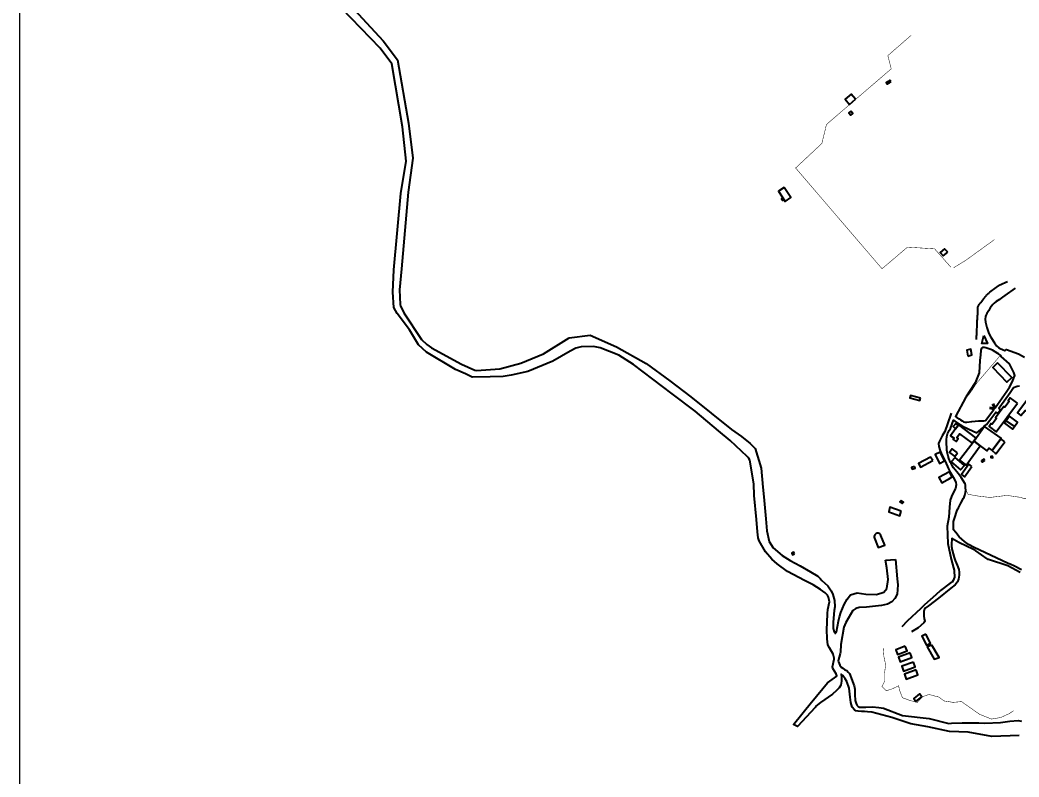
# Model space of a CAD drawing. Header units: metres. Extents: x 428 to 3974, y -4076 to 3914.
# Drawn here: x 987.943 to 988.83, y -369.816 to -369.145 of the extents above; entities that cross this region are included whole.
import ezdxf

# ---------------------------------------------------------------- set-up
doc = ezdxf.new("R2010")
doc.units = ezdxf.units.M
doc.header["$MEASUREMENT"] = 0
doc.linetypes.add('DASHED', pattern=[0.75, 0.5, -0.25])
for name, color, linetype, lineweight in [('C-BLDG', 253, 'Continuous', 5), ('C-FENC-AIRF-SECU', 253, 'DASHED', 0), ('C-ROAD-LAND', 253, 'Continuous', 9)]:
    doc.layers.add(name, color=color, linetype=linetype, lineweight=lineweight)

msp = doc.modelspace()

# ---------------------------------------------------------------- linework, layer by layer
msp.add_line((987.9434, -391.02223), (987.9434, -364.52776))
at = {"layer": 'C-BLDG', "lineweight": 40}
for points in [[(988.714, -369.20139), (988.7128, -369.19994), (988.71172, -369.20083), (988.71292, -369.20228)], [(988.71621, -369.19981), (988.71503, -369.19857), (988.71324, -369.20027), (988.71442, -369.20151)], [(988.6845, -369.21554), (988.68064, -369.21102), (988.67527, -369.21564), (988.67913, -369.22016)], [(988.68045, -369.22607), (988.6786, -369.22769), (988.6804, -369.22976), (988.68226, -369.22814)], [(988.62127, -369.29374), (988.61614, -369.29715), (988.62211, -369.30622), (988.62723, -369.3028)], [(988.61983, -369.30311), (988.61887, -369.30386), (988.62, -369.3055), (988.62095, -369.30475)], [(988.76634, -369.35117), (988.7636, -369.3481), (988.75951, -369.35149), (988.76225, -369.35456)], [(988.7841, -369.44329), (988.78761, -369.44228), (988.78673, -369.43704), (988.78328, -369.4381)], [(988.81059, -369.44936), (988.80641, -369.45339), (988.81888, -369.46629), (988.82311, -369.46222)], [(988.74219, -369.48045), (988.73344, -369.4781), (988.73279, -369.48016), (988.74154, -369.48251)], [(988.82823, -369.48514), (988.82188, -369.48035), (988.81993, -369.48295), (988.82082, -369.48361), (988.81695, -369.48869), (988.81606, -369.48803), (988.80869, -369.49801), (988.80958, -369.49867), (988.80585, -369.50371), (988.80496, -369.50305), (988.80298, -369.50566), (988.80933, -369.51045)], [(988.83647, -369.48271), (988.82814, -369.49354), (988.83134, -369.496), (988.83504, -369.49141), (988.83798, -369.49391), (988.83645, -369.49579), (988.8412, -369.49997), (988.84447, -369.49626), (988.84945, -369.50025), (988.8527, -369.49619)], [(988.82126, -369.49662), (988.81823, -369.50071), (988.82548, -369.50582), (988.82837, -369.50194)], [(988.77608, -369.5043), (988.77567, -369.50473), (988.77321, -369.50769), (988.76893, -369.51394), (988.77193, -369.51612), (988.77127, -369.51713), (988.77376, -369.51888), (988.77572, -369.51617), (988.77452, -369.51545), (988.77692, -369.5122), (988.78805, -369.52041), (988.79142, -369.51584)], [(988.77567, -369.50473), (988.77344, -369.50304), (988.77126, -369.50582), (988.77321, -369.50769)], [(988.81339, -369.51653), (988.81369, -369.51613), (988.79887, -369.50558), (988.78966, -369.51864), (988.79509, -369.52272), (988.80115, -369.52724), (988.80285, -369.52487), (988.80573, -369.52705)], [(988.81823, -369.50071), (988.81667, -369.50281), (988.82381, -369.5079), (988.82548, -369.50582)], [(988.79509, -369.52272), (988.78966, -369.51864), (988.77687, -369.5355), (988.7828, -369.53998)], [(988.81711, -369.51917), (988.81339, -369.51653), (988.80573, -369.52705), (988.80849, -369.52917), (988.80898, -369.52951), (988.80939, -369.5297)], [(988.753, -369.53588), (988.75121, -369.53282), (988.74052, -369.53858), (988.74232, -369.54164)], [(988.75956, -369.52834), (988.75518, -369.5305), (988.75911, -369.53838), (988.76348, -369.53622)], [(988.77511, -369.5291), (988.77039, -369.52558), (988.76793, -369.52878), (988.77265, -369.53229)], [(988.77308, -369.53316), (988.76952, -369.53693), (988.77754, -369.54409), (988.7811, -369.54032)], [(988.80641, -369.53235), (988.80461, -369.5322), (988.80453, -369.53324), (988.80633, -369.53339)], [(988.73697, -369.54105), (988.73415, -369.54205), (988.73471, -369.54357), (988.73754, -369.54257)], [(988.78773, -369.54102), (988.78508, -369.53898), (988.77848, -369.54829), (988.78113, -369.55032)], [(988.7994, -369.53588), (988.7986, -369.53469), (988.79637, -369.53609), (988.79717, -369.53728)], [(988.77041, -369.55032), (988.76792, -369.54593), (988.76791, -369.54591), (988.75852, -369.55102), (988.76106, -369.55551), (988.76572, -369.55296), (988.76695, -369.5523)], [(988.72512, -369.58076), (988.71513, -369.57712), (988.714, -369.5813), (988.72399, -369.58494)], [(988.72502, -369.57116), (988.72395, -369.57238), (988.72593, -369.57406), (988.72701, -369.57284)], [(988.63046, -369.61861), (988.62964, -369.61713), (988.62797, -369.6179), (988.62879, -369.61938)], [(988.74692, -369.68984), (988.74329, -369.69166), (988.74738, -369.69961), (988.751, -369.69779)], [(988.72865, -369.70028), (988.72028, -369.7035), (988.72187, -369.70782), (988.73024, -369.7046)], [(988.75235, -369.69938), (988.74797, -369.70109), (988.7543, -369.71199), (988.75868, -369.71029)], [(988.73301, -369.70635), (988.72277, -369.71023), (988.72426, -369.71441), (988.7345, -369.71052)], [(988.73586, -369.71444), (988.7256, -369.71813), (988.7271, -369.72241), (988.73744, -369.7188)], [(988.73826, -369.72144), (988.72799, -369.72513), (988.72957, -369.72949), (988.73983, -369.7258)], [(988.74327, -369.74532), (988.74142, -369.74274), (988.73627, -369.74683), (988.73812, -369.74941)]]:
    msp.add_lwpolyline(points, close=True, dxfattribs=at)
msp.add_lwpolyline([(988.70707, -369.60223, 1.014817), (988.7014, -369.60466), (988.70466, -369.61291), (988.71046, -369.61081)], format="xyb", close=True, dxfattribs=at)
at = {"layer": 'C-FENC-AIRF-SECU', "lineweight": 40, "ltscale": 0.2, "const_width": 0.000433, "flags": 128}
for points in [[(988.76925, -369.36462), (988.75472, -369.34822), (988.73059, -369.34671), (988.70811, -369.36587), (988.63143, -369.27658), (988.65472, -369.25478), (988.6588, -369.23797), (988.71624, -369.18865), (988.71322, -369.17696), (988.7339, -369.15896)], [(988.77156, -369.365), (988.78262, -369.35822), (988.80771, -369.34008)], [(988.81228, -369.44313), (988.81159, -369.44439), (988.80768, -369.44897), (988.80553, -369.45142), (988.79928, -369.45882), (988.79521, -369.46356), (988.79303, -369.46594), (988.79097, -369.46875), (988.78734, -369.47453), (988.78447, -369.47829)], [(988.88073, -369.58582), (988.8594, -369.58112), (988.84865, -369.57448), (988.83831, -369.5695), (988.83387, -369.56936), (988.82991, -369.56835), (988.81896, -369.56674), (988.80382, -369.56856), (988.79396, -369.56742), (988.78448, -369.56582), (988.78232, -369.56197)], [(988.70912, -369.70201), (988.70972, -369.70947), (988.71128, -369.71687), (988.71033, -369.72407), (988.71018, -369.73187), (988.708, -369.7361), (988.71184, -369.73995), (988.71692, -369.7383), (988.72287, -369.73551), (988.72342, -369.73875), (988.72613, -369.74608), (988.73261, -369.74842), (988.73936, -369.75021), (988.7441, -369.74517), (988.74963, -369.74316), (988.75682, -369.74512), (988.75805, -369.74526), (988.76318, -369.74894), (988.77117, -369.7502), (988.77856, -369.7495), (988.79447, -369.76069), (988.80507, -369.76498), (988.81323, -369.76367), (988.82081, -369.76025), (988.82469, -369.75763)]]:
    msp.add_lwpolyline(points, dxfattribs=at)
at = {"layer": 'C-ROAD-LAND', "lineweight": 40}
for p, q in [((988.23243, -369.12824), (988.26564, -369.16386)), ((988.26564, -369.16386), (988.27819, -369.18081)), ((988.27819, -369.18081), (988.28809, -369.23689)), ((988.28809, -369.23689), (988.2918, -369.26771)), ((988.2918, -369.26771), (988.28766, -369.29801)), ((988.28766, -369.29801), (988.2818, -369.3658)), ((988.2818, -369.3658), (988.28012, -369.38463)), ((988.28012, -369.38463), (988.28052, -369.39742)), ((988.28052, -369.39742), (988.28108, -369.39879)), ((988.28108, -369.39879), (988.28384, -369.40508)), ((988.28384, -369.40508), (988.29943, -369.42851)), ((988.43069, -369.4272), (988.44906, -369.4247)), ((988.44906, -369.4247), (988.47245, -369.43497)), ((988.29943, -369.42851), (988.30415, -369.43292)), ((988.30415, -369.43292), (988.30842, -369.43585)), ((988.30842, -369.43585), (988.33497, -369.45035)), ((988.40779, -369.44125), (988.43069, -369.4272)), ((988.47245, -369.43497), (988.4988, -369.4499)), ((988.38774, -369.44946), (988.40779, -369.44125)), ((988.33497, -369.45035), (988.34679, -369.45568)), ((988.36899, -369.45445), (988.38774, -369.44946)), ((988.4988, -369.4499), (988.51985, -369.46512)), ((988.34679, -369.45568), (988.34829, -369.4561)), ((988.34829, -369.4561), (988.36899, -369.45445)), ((988.51985, -369.46512), (988.53846, -369.47945)), ((988.53846, -369.47945), (988.57451, -369.50837)), ((988.57451, -369.50837), (988.58331, -369.51468)), ((988.58331, -369.51468), (988.59122, -369.52084)), ((988.59122, -369.52084), (988.59565, -369.52516)), ((988.59565, -369.52516), (988.60077, -369.54266)), ((988.60077, -369.54266), (988.60235, -369.55957)), ((988.60235, -369.55957), (988.60335, -369.56812)), ((988.60335, -369.56812), (988.60505, -369.58764)), ((988.60505, -369.58764), (988.60576, -369.59817)), ((988.60576, -369.59817), (988.60797, -369.60772)), ((988.60797, -369.60772), (988.6115, -369.61313)), ((988.6115, -369.61313), (988.61937, -369.62011)), ((988.61937, -369.62011), (988.62659, -369.6245)), ((988.62659, -369.6245), (988.63536, -369.62927)), ((988.63536, -369.62927), (988.64456, -369.63445)), ((988.7111, -369.62411), (988.72005, -369.62343)), ((988.71223, -369.63107), (988.7111, -369.62411)), ((988.72005, -369.62343), (988.72139, -369.64079)), ((988.64456, -369.63445), (988.651, -369.6382)), ((988.651, -369.6382), (988.65324, -369.64039)), ((988.71345, -369.64129), (988.71223, -369.63107)), ((988.65324, -369.64039), (988.65481, -369.64215)), ((988.65481, -369.64215), (988.65995, -369.64687)), ((988.65995, -369.64687), (988.66294, -369.65126)), ((988.71224, -369.64932), (988.71345, -369.64129)), ((988.72139, -369.64079), (988.72211, -369.6461)), ((988.72211, -369.6461), (988.72146, -369.65432)), ((988.66294, -369.65126), (988.66429, -369.65466)), ((988.66429, -369.65466), (988.6658, -369.65978)), ((988.67712, -369.65861), (988.68015, -369.65487)), ((988.68015, -369.65487), (988.6859, -369.65312)), ((988.6859, -369.65312), (988.69381, -369.65422)), ((988.69381, -369.65422), (988.70321, -369.65452)), ((988.70321, -369.65452), (988.70963, -369.65238)), ((988.70963, -369.65238), (988.71224, -369.64932)), ((988.72146, -369.65432), (988.71938, -369.65822)), ((988.66609, -369.66563), (988.66571, -369.66863)), ((988.6658, -369.65978), (988.66609, -369.66563)), ((988.6716, -369.67058), (988.6744, -369.66355)), ((988.6744, -369.66355), (988.67712, -369.65861)), ((988.68789, -369.66614), (988.68494, -369.66702)), ((988.69441, -369.66575), (988.68789, -369.66614)), ((988.70746, -369.66446), (988.69441, -369.66575)), ((988.71299, -369.66306), (988.70746, -369.66446)), ((988.7168, -369.6612), (988.71299, -369.66306)), ((988.71938, -369.65822), (988.7168, -369.6612)), ((988.66571, -369.66863), (988.66461, -369.67911)), ((988.66959, -369.67835), (988.67038, -369.67442)), ((988.67038, -369.67442), (988.6716, -369.67058)), ((988.68232, -369.66875), (988.67594, -369.67951)), ((988.68494, -369.66702), (988.68232, -369.66875)), ((988.66461, -369.67911), (988.66461, -369.68474)), ((988.66768, -369.68759), (988.66871, -369.68289)), ((988.66871, -369.68289), (988.66959, -369.67835)), ((988.67409, -369.68355), (988.67149, -369.69905)), ((988.67594, -369.67951), (988.67409, -369.68355)), ((988.66461, -369.68474), (988.66567, -369.68753)), ((988.66567, -369.68753), (988.66627, -369.68874)), ((988.66627, -369.68874), (988.6666, -369.68889)), ((988.6666, -369.68889), (988.66717, -369.68878)), ((988.66717, -369.68878), (988.66768, -369.68759)), ((988.67149, -369.69905), (988.67119, -369.7056)), ((988.67016, -369.71012), (988.66955, -369.71223)), ((988.67108, -369.70686), (988.67016, -369.71012)), ((988.67119, -369.7056), (988.67108, -369.70686)), ((988.66955, -369.71223), (988.66927, -369.71378)), ((988.66927, -369.71378), (988.66997, -369.71569)), ((988.66997, -369.71569), (988.67058, -369.71711)), ((988.67058, -369.71711), (988.67185, -369.71895)), ((988.67185, -369.71895), (988.67339, -369.72)), ((988.67339, -369.72), (988.67513, -369.72128)), ((988.67513, -369.72128), (988.67673, -369.72209)), ((988.67673, -369.72209), (988.67809, -369.72336)), ((988.67809, -369.72336), (988.67912, -369.72447)), ((988.67912, -369.72447), (988.68344, -369.7354)), ((988.68344, -369.7354), (988.6839, -369.73852)), ((988.6839, -369.73852), (988.68399, -369.74311)), ((988.68399, -369.74311), (988.68435, -369.74847)), ((988.68435, -369.74847), (988.68469, -369.75041)), ((988.68469, -369.75041), (988.68566, -369.75281)), ((988.68566, -369.75281), (988.68677, -369.75376)), ((988.68677, -369.75376), (988.68802, -369.75437)), ((988.68802, -369.75437), (988.6902, -369.75452)), ((988.6902, -369.75452), (988.69366, -369.75456)), ((988.69366, -369.75456), (988.69951, -369.75426)), ((988.69951, -369.75426), (988.70516, -369.75475)), ((988.70516, -369.75475), (988.70936, -369.75545)), ((988.70936, -369.75545), (988.72615, -369.76192)), ((988.72615, -369.76192), (988.74983, -369.76437)), ((988.74983, -369.76437), (988.76736, -369.76879)), ((988.76736, -369.76879), (988.7698, -369.76862)), ((988.7698, -369.76862), (988.77921, -369.76831)), ((988.77921, -369.76831), (988.79408, -369.76847)), ((988.79408, -369.76847), (988.79921, -369.76869)), ((988.79921, -369.76869), (988.81307, -369.76797)), ((988.81307, -369.76797), (988.82141, -369.76678)), ((988.82141, -369.76678), (988.82883, -369.76636)), ((988.82883, -369.76636), (988.83183, -369.76697))]:
    msp.add_line(p, q, dxfattribs=at)
msp.add_lwpolyline([(988.82975, -369.77963), (988.80539, -369.78049), (988.78456, -369.77646), (988.768, -369.77594), (988.74859, -369.77179), (988.73377, -369.76921), (988.71676, -369.76363), (988.699, -369.75896), (988.69514, -369.75853), (988.69241, -369.7583), (988.68997, -369.75826), (988.68678, -369.75811), (988.68484, -369.75756), (988.68351, -369.75677), (988.68163, -369.75446), (988.68034, -369.75018), (988.6799, -369.74549), (988.67896, -369.73763), (988.6768, -369.73179), (988.67542, -369.72935), (988.67319, -369.72624), (988.67174, -369.72531), (988.6721, -369.72808), (988.67199, -369.73133), (988.67152, -369.73493), (988.67015, -369.73728), (988.66777, -369.73963), (988.66417, -369.74291), (988.65351, -369.75035), (988.64939, -369.75364), (988.64869, -369.75464), (988.63313, -369.77154), (988.62948, -369.76984), (988.64559, -369.75012), (988.64585, -369.74967), (988.65983, -369.73294), (988.66786, -369.7269), (988.66806, -369.72665), (988.66775, -369.72584), (988.66742, -369.72501), (988.66604, -369.72267), (988.66451, -369.7201), (988.66413, -369.71868), (988.66572, -369.7118), (988.6657, -369.71169), (988.66564, -369.7115), (988.66553, -369.71113), (988.6647, -369.70741), (988.66144, -369.70182), (988.66012, -369.6991), (988.65939, -369.69402), (988.65925, -369.6857), (988.65939, -369.67931), (988.65969, -369.67148), (988.66005, -369.66788), (988.66136, -369.66094), (988.66073, -369.65699), (988.65968, -369.65509), (988.65767, -369.65312), (988.65339, -369.65011), (988.64697, -369.646), (988.63943, -369.64214), (988.62421, -369.63416), (988.61498, -369.62736), (988.6103, -369.62315), (988.60484, -369.61685), (988.5992, -369.60689), (988.59811, -369.60426), (988.59775, -369.59902), (988.59681, -369.58813), (988.59457, -369.56685), (988.59424, -369.55647), (988.59077, -369.53559), (988.58995, -369.53404), (988.5893, -369.53319), (988.58832, -369.53232), (988.57335, -369.51811), (988.56289, -369.50964), (988.54239, -369.49205), (988.52193, -369.47661), (988.48755, -369.45073), (988.47453, -369.44257), (988.45806, -369.43584), (988.45209, -369.43476), (988.44121, -369.43495), (988.43645, -369.43622), (988.43149, -369.43901), (988.41608, -369.44765), (988.39381, -369.457), (988.37897, -369.46017), (988.37211, -369.46144), (988.36034, -369.46162), (988.34488, -369.46207), (988.34439, -369.46185), (988.33853, -369.45901), (988.3298, -369.45529), (988.30413, -369.43965), (988.29686, -369.43318), (988.2888, -369.42013), (988.27802, -369.40553), (988.27502, -369.40027), (988.27413, -369.38664), (988.27499, -369.36676), (988.2813, -369.29906), (988.28603, -369.27059), (988.28268, -369.23994), (988.27318, -369.18421), (988.26283, -369.17033), (988.22863, -369.13481)], dxfattribs=at)
at = {"layer": 'C-ROAD-LAND', "lineweight": 40, "flags": 128}
msp.add_lwpolyline([(988.79174, -369.42862, 0.002726), (988.79213, -369.42267, 0.00489), (988.7923, -369.41935, 0.000286), (988.79255, -369.41309, -0.001403), (988.79261, -369.41181, -0.003107), (988.79282, -369.40764, 0.002005), (988.79317, -369.40118, 0.014895), (988.79319, -369.40001, -0.030503), (988.79322, -369.39944, -0.100291), (988.7933, -369.3992, -0.021673), (988.79391, -369.39823, -0.012179), (988.79572, -369.39571, -0.007249), (988.79892, -369.3916, -0.003687), (988.79953, -369.39084, -0.002003), (988.80068, -369.38947, -0.050094), (988.80274, -369.38746, -0.013332), (988.81139, -369.38096, -0.041868), (988.81399, -369.37942, -0.021637), (988.81935, -369.37711)], format="xyb", dxfattribs=at)
for points in [[(988.82618, -369.38309), (988.8171, -369.38955), (988.81488, -369.39117), (988.81373, -369.39207), (988.81217, -369.39306), (988.80925, -369.39499), (988.80746, -369.39628), (988.80638, -369.39744), (988.80408, -369.40057), (988.80287, -369.40279), (988.80109, -369.40566), (988.8003, -369.40728), (988.79991, -369.40819), (988.7996, -369.41066), (988.79988, -369.41324), (988.80092, -369.41779), (988.80294, -369.42328), (988.80454, -369.42645), (988.80785, -369.43165), (988.80947, -369.43404), (988.81178, -369.43592), (988.81614, -369.43788), (988.81686, -369.43859), (988.81856, -369.43747), (988.8292, -369.4412), (988.8344, -369.44421)], [(988.82618, -369.38309), (988.8171, -369.38955), (988.81488, -369.39117), (988.81373, -369.39207), (988.81217, -369.39306), (988.80925, -369.39499), (988.80746, -369.39628), (988.80638, -369.39744), (988.80408, -369.40057), (988.80287, -369.40279), (988.80109, -369.40566), (988.8003, -369.40728), (988.79991, -369.40819), (988.7996, -369.41066), (988.79988, -369.41324), (988.80092, -369.41779), (988.80294, -369.42328), (988.80454, -369.42645), (988.80785, -369.43165), (988.80947, -369.43404), (988.81178, -369.43592), (988.81614, -369.43788), (988.81686, -369.43859), (988.81856, -369.43747), (988.8292, -369.4412), (988.8344, -369.44421)], [(988.80659, -369.48521), (988.80833, -369.48904), (988.81469, -369.4803), (988.81882, -369.47449), (988.82108, -369.47091), (988.82376, -369.46573), (988.82502, -369.46259), (988.82585, -369.46049), (988.82489, -369.45786), (988.82107, -369.45011), (988.81383, -369.44364), (988.81359, -369.44273), (988.81149, -369.44118), (988.81086, -369.44106), (988.80611, -369.43816), (988.80463, -369.43752), (988.80023, -369.43589), (988.79895, -369.43566), (988.79707, -369.43576), (988.79628, -369.43638), (988.79584, -369.43802), (988.79542, -369.44244), (988.79516, -369.4446), (988.7947, -369.44723), (988.79414, -369.45808), (988.79083, -369.46699), (988.7823, -369.47979), (988.77336, -369.49682), (988.77433, -369.49771), (988.77658, -369.49897), (988.77773, -369.4997), (988.77903, -369.50069), (988.78036, -369.50156), (988.78144, -369.50195), (988.78322, -369.50197), (988.78777, -369.50113), (988.79354, -369.50062), (988.79831, -369.50052), (988.79981, -369.50038), (988.80718, -369.49062), (988.80361, -369.48973)], [(988.83175, -369.63262), (988.82547, -369.62957), (988.82173, -369.6278), (988.81982, -369.62698), (988.80429, -369.6196), (988.78969, -369.61298), (988.78478, -369.61018), (988.78127, -369.60761), (988.77663, -369.60338), (988.77341, -369.59974), (988.77149, -369.59733), (988.77152, -369.59549), (988.77154, -369.59003), (988.77253, -369.58633), (988.7745, -369.58072), (988.77544, -369.57878), (988.77587, -369.57778), (988.77805, -369.57374), (988.78044, -369.5693), (988.78095, -369.56829), (988.78148, -369.56654), (988.78219, -369.56419), (988.78232, -369.56197), (988.78224, -369.55996), (988.78205, -369.55768), (988.78182, -369.55658), (988.77835, -369.5509), (988.77687, -369.54869), (988.77429, -369.54581), (988.77136, -369.54227), (988.77015, -369.54032), (988.76928, -369.53851), (988.7688, -369.53766), (988.76746, -369.53413), (988.7666, -369.53194), (988.76614, -369.52963), (988.7657, -369.52665), (988.76553, -369.52489), (988.76524, -369.52041), (988.76525, -369.51736), (988.76569, -369.51443), (988.7662, -369.51227), (988.76749, -369.50927), (988.76877, -369.50733), (988.77142, -369.5), (988.77385, -369.50188), (988.77948, -369.50526), (988.78879, -369.50983), (988.79227, -369.51126), (988.79777, -369.50651), (988.79866, -369.50534), (988.80088, -369.5039), (988.80369, -369.50011), (988.80894, -369.49309), (988.8108, -369.49375), (988.81285, -369.49111), (988.81172, -369.48957), (988.81628, -369.48293), (988.82172, -369.47557), (988.82477, -369.47119), (988.82802, -369.46981), (988.8301, -369.46974)], [(988.80591, -369.48603), (988.80775, -369.48987), (988.80382, -369.48888)], [(988.76932, -369.49388), (988.76891, -369.49564), (988.76371, -369.51008), (988.76139, -369.51394), (988.75896, -369.51882), (988.75818, -369.52074), (988.75858, -369.52338), (988.75953, -369.52732), (988.76136, -369.53127), (988.76401, -369.53638), (988.76697, -369.54333), (988.76861, -369.54628), (988.77112, -369.55053), (988.77353, -369.55504), (988.77378, -369.55729), (988.77318, -369.56065), (988.77105, -369.56461), (988.76973, -369.56766), (988.76861, -369.57093), (988.76793, -369.57731), (988.76733, -369.58598), (988.76584, -369.5941), (988.76646, -369.60941), (988.76931, -369.6232), (988.77159, -369.63091), (988.77199, -369.63293), (988.77217, -369.63495), (988.77235, -369.63763), (988.77231, -369.63924), (988.77189, -369.64077), (988.77127, -369.64204), (988.77035, -369.64354), (988.76842, -369.6446), (988.75992, -369.65114), (988.75572, -369.65501), (988.74588, -369.66362), (988.74251, -369.66706), (988.73039, -369.67816), (988.72569, -369.68333)], [(988.83057, -369.63509), (988.81976, -369.6292), (988.8026, -369.6236), (988.8022, -369.62345), (988.80138, -369.62289), (988.79115, -369.61582), (988.78919, -369.61466), (988.77618, -369.60839), (988.76999, -369.60481), (988.76964, -369.61036), (988.76968, -369.61219), (988.77023, -369.61515), (988.77208, -369.62191), (988.77297, -369.62442), (988.77472, -369.62848), (988.77608, -369.6323), (988.77657, -369.63466), (988.77655, -369.63745), (988.77583, -369.64112), (988.77505, -369.64331), (988.77409, -369.64467), (988.77282, -369.64595), (988.76916, -369.64896), (988.75806, -369.65788), (988.74932, -369.66452), (988.74648, -369.66656), (988.74573, -369.66751), (988.74533, -369.66806), (988.74518, -369.66951), (988.74506, -369.67347), (988.74556, -369.67605), (988.74597, -369.67786), (988.74581, -369.67886), (988.7453, -369.67971), (988.74004, -369.6842), (988.73424, -369.68779)]]:
    msp.add_lwpolyline(points, dxfattribs=at)
msp.add_lwpolyline([(988.79827, -369.42505), (988.80165, -369.43201), (988.79667, -369.43204)], close=True, dxfattribs=at)

doc.saveas('drawing.dxf')
